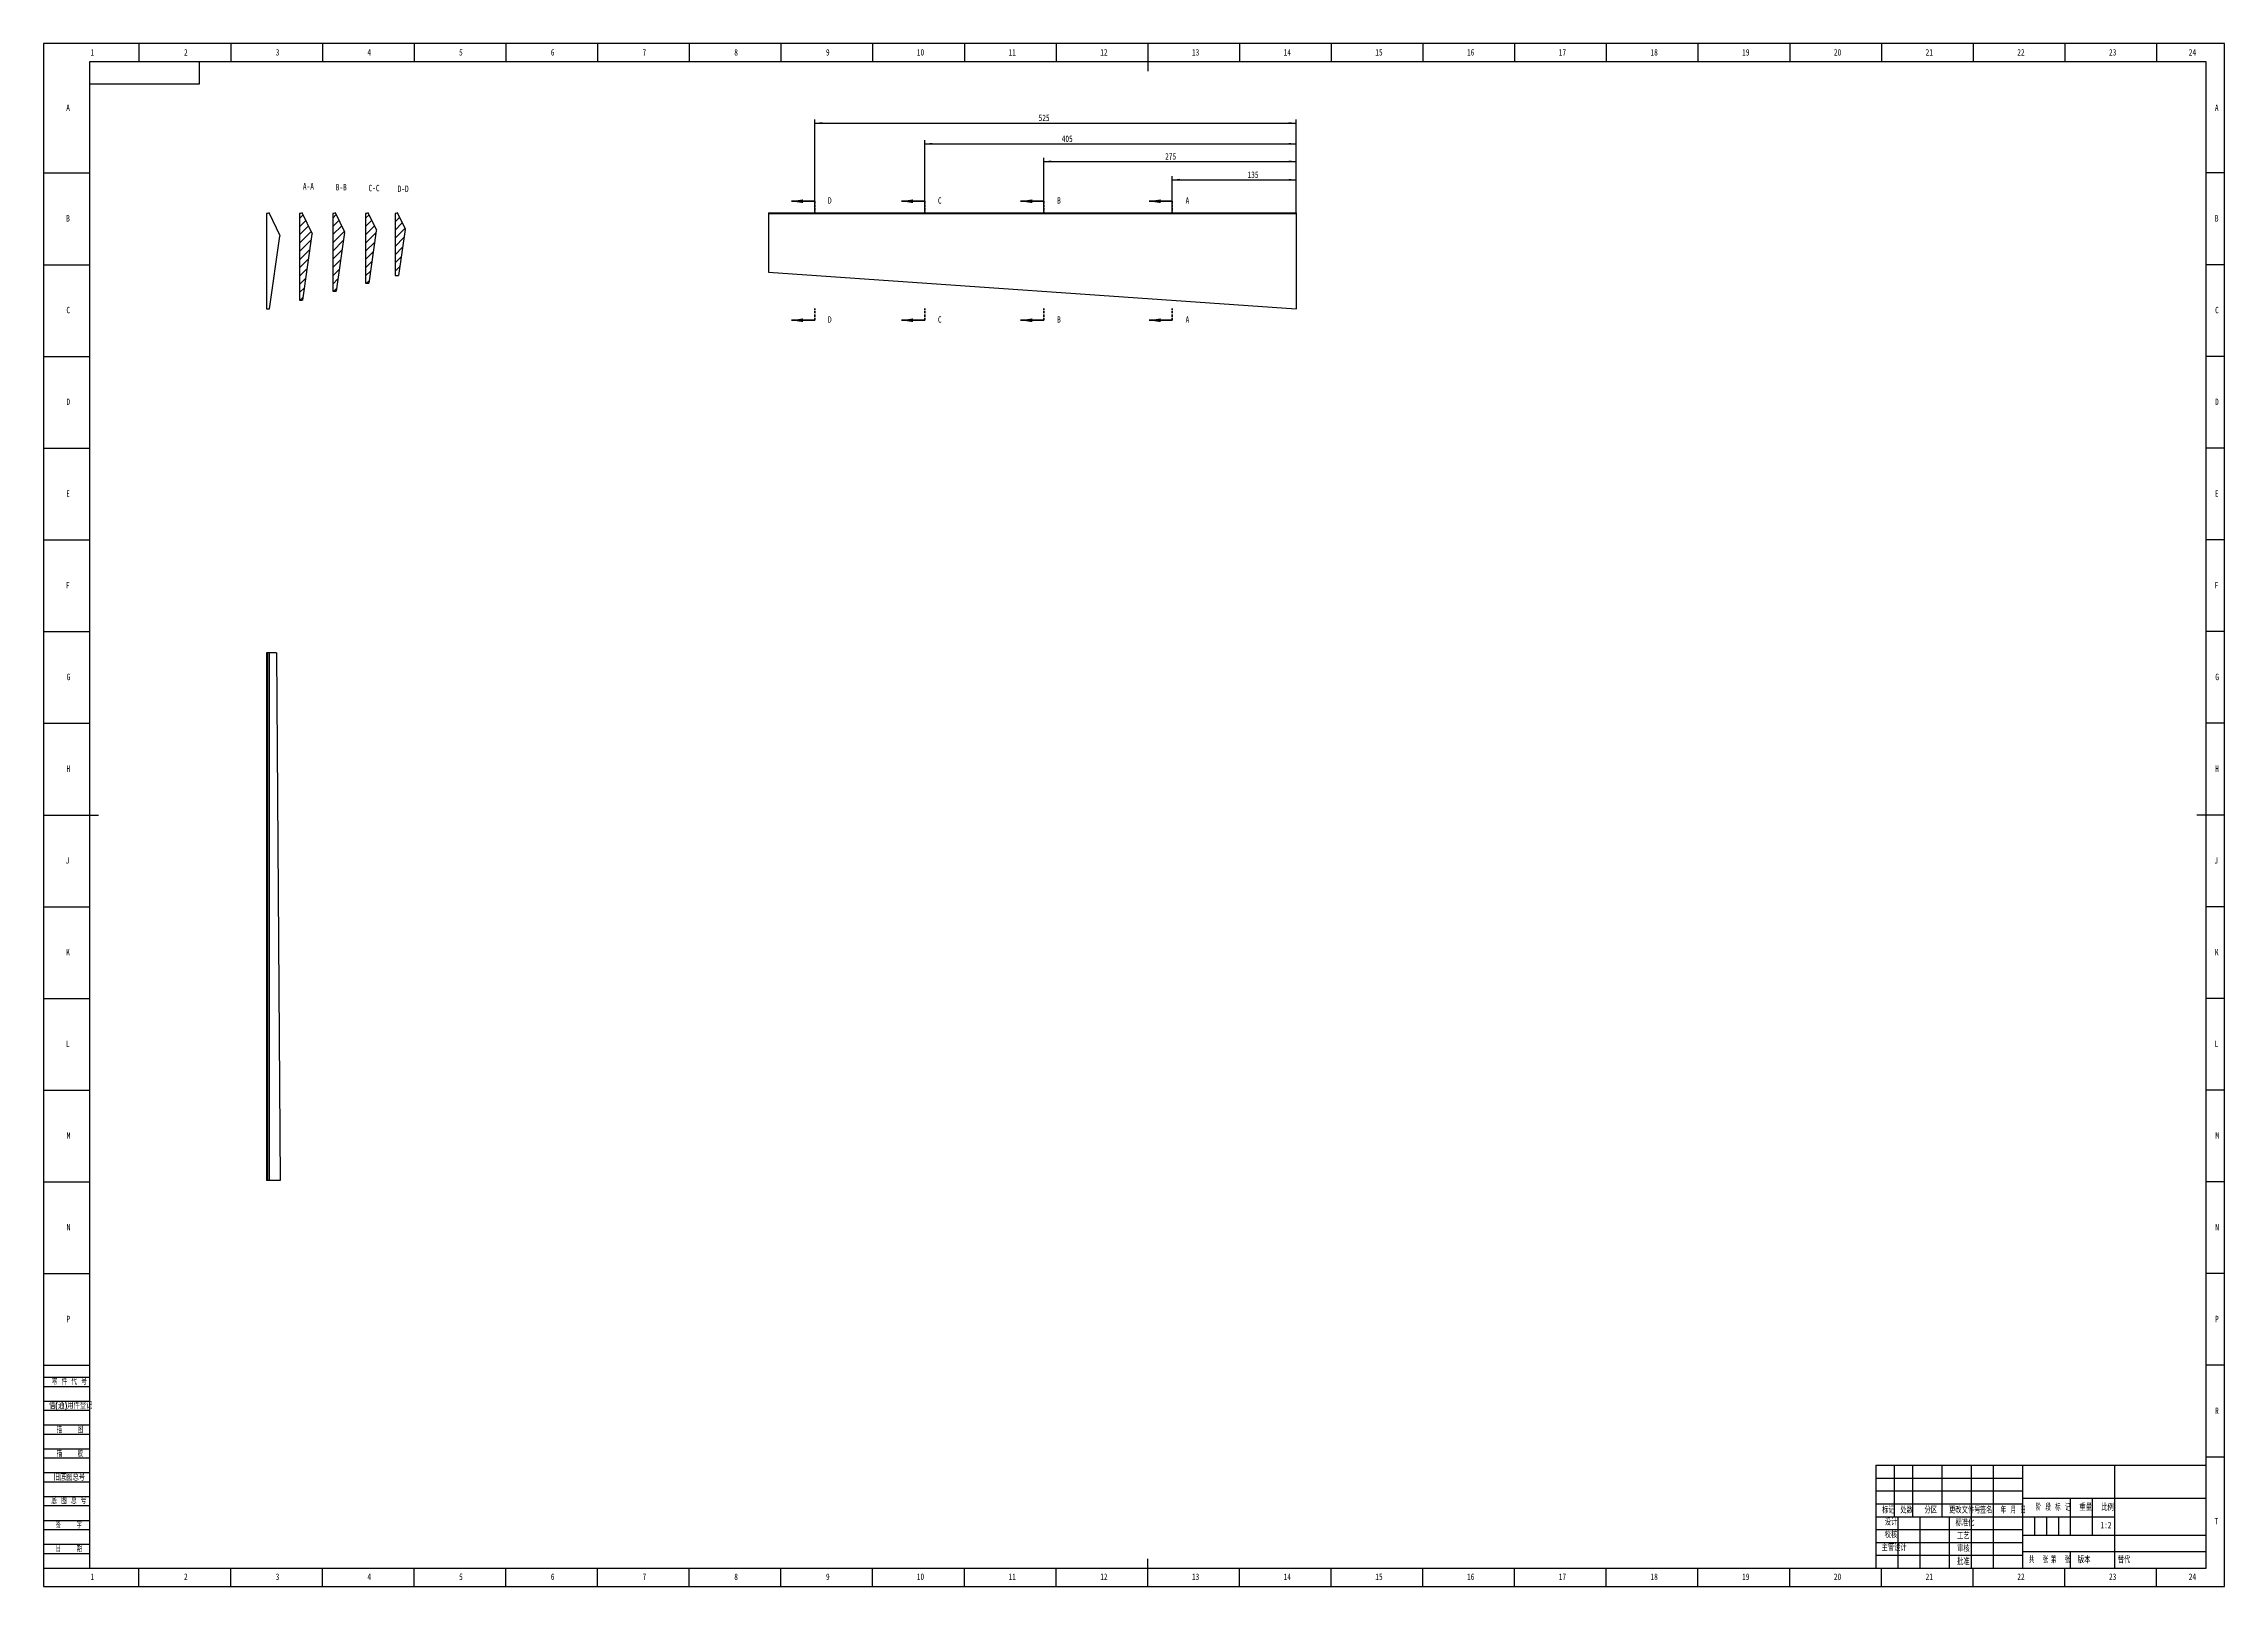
# Model space of a CAD drawing. Header units: millimetres. Extents: x 0 to 1189, y 0 to 841.
import ezdxf

# ---------------------------------------------------------------- set-up
doc = ezdxf.new("R2010")
doc.units = ezdxf.units.MM
doc.header["$PDSIZE"] = -1
doc.linetypes.add('HIDDEN', pattern=[1.905, 1.27, -0.635])
for name, color, linetype in [('10', 7, 'Continuous'), ('5', 7, 'Continuous'), ('9', 7, 'Continuous'), ('SLD-0', 7, 'Continuous')]:
    doc.layers.add(name, color=color, linetype=linetype)
doc.styles.add('SLDTEXTSTYLE0', font='TXT', dxfattribs={"width": 0.7, "bigfont": 'bigfont'})
doc.styles.add('SLDTEXTSTYLE1', font='TXT', dxfattribs={"width": 0.6, "bigfont": 'bigfont'})
doc.styles.add('SLDTEXTSTYLE2', font='TXT', dxfattribs={"width": 0.614286, "bigfont": 'bigfont'})
doc.styles.add('SLDTEXTSTYLE3', font='TXT', dxfattribs={"width": 0.62, "bigfont": 'bigfont'})
doc.styles.add('SLDTEXTSTYLE4', font='TXT', dxfattribs={"width": 0.566667, "bigfont": 'bigfont'})
doc.styles.add('SLDTEXTSTYLE5', font='TXT', dxfattribs={"width": 0.7})
doc.dimstyles.new('SLDDIMSTYLE0', dxfattribs={"dimtxt": 3.5, "dimasz": 4.08, "dimexe": 0, "dimexo": 0.0625, "dimgap": 0.875, "dimtad": 2, "dimlfac": 2, "dimrnd": 1e-09, "dimzin": 12, "dimdsep": 46, "dimtxsty": 'SLDTEXTSTYLE5', "dimsah": 1, "dimcen": 0.09, "dimadec": 0, "dimazin": 3, "dimtfac": 1, "dimtofl": 0, "dimtmove": 0, "dimatfit": 3, "dimfxl": 0, "dimfrac": 2, "dimtolj": 1, "dimtzin": 12, "dimarcsym": 0})

# ---------------------------------------------------------------- blocks, each defined once
blk = doc.blocks.new('_D')
at = {"layer": '10'}
for p, q in [((615.4, 748.8), (615.4, 768.8)), ((615.4, 766.8), (682.9, 766.8)), ((682.9, 748.4), (682.9, 768.8))]:
    blk.add_line(p, q, dxfattribs=at)
for points in [[(615.4, 766.8), (619.5, 766.3), (619.5, 767.3)], [(682.9, 766.8), (678.8, 767.3), (678.8, 766.3)]]:
    blk.add_solid(points, dxfattribs=at)
at = {"layer": '10', "insert": (656.4, 771.3), "char_height": 3.5, "attachment_point": 1, "style": 'SLDTEXTSTYLE5'}
blk.add_mtext('135', dxfattribs=at)
blk = doc.blocks.new('_D_1')
at = {"layer": '10'}
for p, q in [((545.4, 748.8), (545.4, 778.8)), ((545.4, 776.8), (682.9, 776.8)), ((682.9, 748.4), (682.9, 778.8))]:
    blk.add_line(p, q, dxfattribs=at)
for points in [[(545.4, 776.8), (549.5, 776.3), (549.5, 777.3)], [(682.9, 776.8), (678.8, 777.3), (678.8, 776.3)]]:
    blk.add_solid(points, dxfattribs=at)
at = {"layer": '10', "insert": (611.5, 781.3), "char_height": 3.5, "attachment_point": 1, "style": 'SLDTEXTSTYLE5'}
blk.add_mtext('275', dxfattribs=at)
blk = doc.blocks.new('_D_2')
at = {"layer": '10'}
for p, q in [((480.4, 748.8), (480.4, 788.4)), ((480.4, 786.4), (682.9, 786.4)), ((682.9, 748.4), (682.9, 788.4))]:
    blk.add_line(p, q, dxfattribs=at)
for points in [[(480.4, 786.4), (484.5, 785.9), (484.5, 786.9)], [(682.9, 786.4), (678.8, 786.9), (678.8, 785.9)]]:
    blk.add_solid(points, dxfattribs=at)
at = {"layer": '10', "insert": (555.1, 790.9), "char_height": 3.5, "attachment_point": 1, "style": 'SLDTEXTSTYLE5'}
blk.add_mtext('405', dxfattribs=at)
blk = doc.blocks.new('_D_3')
at = {"layer": '10'}
for p, q in [((420.4, 748.8), (420.4, 799.7)), ((420.4, 797.7), (682.9, 797.7)), ((682.9, 748.4), (682.9, 799.7))]:
    blk.add_line(p, q, dxfattribs=at)
for points in [[(420.4, 797.7), (424.5, 797.2), (424.5, 798.2)], [(682.9, 797.7), (678.8, 798.2), (678.8, 797.2)]]:
    blk.add_solid(points, dxfattribs=at)
at = {"layer": '10', "insert": (542.5, 802.3), "char_height": 3.5, "attachment_point": 1, "style": 'SLDTEXTSTYLE5'}
blk.add_mtext('525', dxfattribs=at)

msp = doc.modelspace()

# ---------------------------------------------------------------- hatches: boundary and pattern name
at = {"layer": '10', "linetype": 'Continuous', "lineweight": 18}
h = msp.add_hatch(dxfattribs=at)
h.set_pattern_fill('ANSI31', color=256, style=0)
edge = h.paths.add_edge_path(flags=0)
edge.add_line((146.2897, 737.0433), (146.5848, 737.1873))
edge.add_line((146.5848, 737.1873), (140.9221, 748.7977))
edge.add_line((140.9221, 748.7977), (140.0233, 748.3593))
edge.add_line((140.0233, 748.3593), (139.491, 748.3593))
edge.add_line((139.491, 748.3593), (139.491, 701.1383))
edge.add_line((139.491, 701.1383), (141.2346, 701.1383))
edge.add_spline(control_points=[(141.2346, 701.1383), (142.0771, 707.1225), (142.9196, 713.1067), (144.6047, 725.075), (145.4472, 731.0591), (146.2897, 737.0433)], knot_values=[0, 0, 0, 0, 0.5, 0.5, 1, 1, 1, 1], weights=[1, 1, 1, 1, 1, 1], degree=3, periodic=0)
h = msp.add_hatch(dxfattribs=at)
h.set_pattern_fill('ANSI31', color=256, style=0)
edge = h.paths.add_edge_path(flags=0)
edge.add_line((163.9865, 738.0162), (164.2847, 738.1616))
edge.add_line((164.2847, 738.1616), (159.0972, 748.7977))
edge.add_line((159.0972, 748.7977), (158.1984, 748.3593))
edge.add_line((158.1984, 748.3593), (157.6661, 748.3593))
edge.add_line((157.6661, 748.3593), (157.6661, 705.9716))
edge.add_line((157.6661, 705.9716), (159.4768, 705.9716))
edge.add_spline(control_points=[(159.4768, 705.9716), (160.2284, 711.3124), (160.98, 716.6531), (162.4833, 727.3347), (163.2349, 732.6754), (163.9865, 738.0162)], knot_values=[0, 0, 0, 0, 0.5, 0.5, 1, 1, 1, 1], weights=[1, 1, 1, 1, 1, 1], degree=3, periodic=0)
h = msp.add_hatch(dxfattribs=at)
h.set_pattern_fill('ANSI31', color=256, style=0)
edge = h.paths.add_edge_path(flags=0)
edge.add_line((181.3934, 738.9195), (181.6945, 739.0663))
edge.add_line((181.6945, 739.0663), (176.9482, 748.7977))
edge.add_line((176.9482, 748.7977), (176.0494, 748.3593))
edge.add_line((176.0494, 748.3593), (175.5171, 748.3593))
edge.add_line((175.5171, 748.3593), (175.5171, 710.459))
edge.add_line((175.5171, 710.459), (177.3901, 710.459))
edge.add_spline(control_points=[(177.3901, 710.459), (178.0573, 715.2024), (178.7245, 719.9458), (180.059, 729.4326), (180.7262, 734.176), (181.3934, 738.9195)], knot_values=[0, 0, 0, 0, 0.5, 0.5, 1, 1, 1, 1], weights=[1, 1, 1, 1, 1, 1], degree=3, periodic=0)
h = msp.add_hatch(dxfattribs=at)
h.set_pattern_fill('ANSI31', color=256, style=0)
edge = h.paths.add_edge_path(flags=0)
edge.add_line((197.0584, 739.7533), (197.3621, 739.9014))
edge.add_line((197.3621, 739.9014), (193.0231, 748.7977))
edge.add_line((193.0231, 748.7977), (192.1243, 748.3593))
edge.add_line((192.1243, 748.3593), (191.592, 748.3593))
edge.add_line((191.592, 748.3593), (191.592, 714.6016))
edge.add_line((191.592, 714.6016), (193.5226, 714.6016))
edge.add_spline(control_points=[(193.5226, 714.6016), (194.1119, 718.7936), (194.7012, 722.9855), (195.8798, 731.3694), (196.4691, 735.5614), (197.0584, 739.7533)], knot_values=[0, 0, 0, 0, 0.5, 0.5, 1, 1, 1, 1], weights=[1, 1, 1, 1, 1, 1], degree=3, periodic=0)

# ---------------------------------------------------------------- linework, layer by layer
at = {"color": 7, "linetype": 'Continuous', "lineweight": 35}
for p, q in [((420.3965, 755.0761), (407.6965, 755.0761)), ((480.3983, 755.0761), (467.6983, 755.0761)), ((545.3929, 755.0761), (532.6929, 755.0761)), ((615.3974, 755.0761), (602.6974, 755.0761)), ((420.3965, 690.1996), (407.6965, 690.1996)), ((480.3983, 690.1996), (467.6983, 690.1996)), ((545.3929, 690.1996), (532.6929, 690.1996)), ((615.3974, 690.1996), (602.6974, 690.1996))]:
    msp.add_line(p, q, dxfattribs=at)
at = {"color": 7, "linetype": 'HIDDEN', "lineweight": 35}
for p, q in [((420.3965, 755.0761), (420.3965, 748.7261)), ((480.3983, 755.0761), (480.3983, 748.7261)), ((545.3929, 755.0761), (545.3929, 748.7261)), ((615.3974, 755.0761), (615.3974, 748.7261)), ((420.3965, 690.1996), (420.3965, 696.5496)), ((480.3983, 690.1996), (480.3983, 696.5496)), ((545.3929, 690.1996), (545.3929, 696.5496)), ((615.3974, 690.1996), (615.3974, 696.5496))]:
    msp.add_line(p, q, dxfattribs=at)
at = {"color": 7, "linetype": 'Continuous', "lineweight": 25}
for p, q in [((121.9897, 748.3593), (121.4574, 748.3593)), ((121.4574, 748.3593), (121.4574, 696.478)), ((122.8885, 748.7977), (121.9897, 748.3593)), ((129.0095, 736.2477), (122.8885, 748.7977)), ((140.0233, 748.3593), (139.491, 748.3593)), ((139.491, 748.3593), (139.491, 701.1383)), ((140.9221, 748.7977), (140.0233, 748.3593)), ((146.5848, 737.1873), (140.9221, 748.7977)), ((146.2897, 737.0433), (146.5848, 737.1873)), ((158.1984, 748.3593), (157.6661, 748.3593)), ((157.6661, 748.3593), (157.6661, 705.9716)), ((159.0972, 748.7977), (158.1984, 748.3593)), ((164.2847, 738.1616), (159.0972, 748.7977)), ((163.9865, 738.0162), (159.4768, 705.9716)), ((163.9865, 738.0162), (164.2847, 738.1616)), ((176.0494, 748.3593), (175.5171, 748.3593)), ((175.5171, 748.3593), (175.5171, 710.459)), ((176.9482, 748.7977), (176.0494, 748.3593)), ((181.6945, 739.0663), (176.9482, 748.7977)), ((181.3934, 738.9195), (177.3901, 710.459)), ((181.3934, 738.9195), (181.6945, 739.0663)), ((192.1243, 748.3593), (191.592, 748.3593)), ((191.592, 748.3593), (191.592, 714.6016)), ((193.0231, 748.7977), (192.1243, 748.3593)), ((197.3621, 739.9014), (193.0231, 748.7977)), ((197.0584, 739.7533), (193.5226, 714.6016)), ((197.0584, 739.7533), (197.3621, 739.9014)), ((395.2773, 748.7977), (682.8973, 748.7977)), ((395.2773, 748.7977), (395.2773, 748.3593)), ((395.2773, 748.3593), (395.2773, 716.3359)), ((395.2773, 748.3593), (682.8973, 748.3593)), ((682.8973, 748.7977), (682.8973, 748.3593)), ((682.8973, 748.3593), (682.8973, 696.478)), ((123.1364, 696.478), (128.7173, 736.1052)), ((128.7173, 736.1052), (129.0095, 736.2477)), ((146.2897, 737.0433), (141.2346, 701.1383)), ((191.592, 714.6016), (193.5226, 714.6016)), ((395.2773, 716.3359), (682.8973, 696.478)), ((157.6661, 705.9716), (159.4768, 705.9716)), ((175.5171, 710.459), (177.3901, 710.459)), ((121.4574, 696.478), (123.1364, 696.478)), ((139.491, 701.1383), (141.2346, 701.1383)), ((121.4574, 508.8459), (121.4574, 221.2259)), ((121.9897, 508.8459), (121.4574, 508.8459)), ((122.8885, 508.8459), (121.9897, 508.8459)), ((121.9897, 508.8459), (121.9897, 221.2259)), ((122.8885, 508.8459), (122.8885, 221.2259)), ((127.057, 508.8459), (122.8885, 508.8459)), ((127.057, 508.8459), (129.0095, 221.2259)), ((121.9897, 221.2259), (121.4574, 221.2259)), ((122.8885, 221.2259), (121.9897, 221.2259)), ((129.0095, 221.2259), (122.8885, 221.2259))]:
    msp.add_line(p, q, dxfattribs=at)
at = {"color": 7, "linetype": 'Continuous', "lineweight": 35}
for points in [[(407.6965, 755.0761), (414.0465, 754.0601), (414.0465, 756.0921)], [(467.6983, 755.0761), (474.0483, 754.0601), (474.0483, 756.0921)], [(532.6929, 755.0761), (539.0429, 754.0601), (539.0429, 756.0921)], [(602.6974, 755.0761), (609.0474, 754.0601), (609.0474, 756.0921)], [(407.6965, 690.1996), (414.0465, 689.1836), (414.0465, 691.2156)], [(467.6983, 690.1996), (474.0483, 689.1836), (474.0483, 691.2156)], [(532.6929, 690.1996), (539.0429, 689.1836), (539.0429, 691.2156)], [(602.6974, 690.1996), (609.0474, 689.1836), (609.0474, 691.2156)]]:
    msp.add_solid(points, dxfattribs=at)
at = {"layer": '10'}
for p in [(420.3973, 748.7977), (480.3973, 748.7977), (545.3973, 748.7977), (615.3973, 748.7977)]:
    msp.add_point(p, dxfattribs=at)
at = {"layer": '5', "color": 7}
for p, q in [((1189, 841), (0, 841)), ((0, 841), (0, 0)), ((1189, 0), (1189, 841)), ((0, 114), (25, 114)), ((0, 109), (25, 109)), ((0, 101), (25, 101)), ((0, 96), (25, 96)), ((0, 88), (25, 88)), ((0, 83), (25, 83)), ((0, 75), (25, 75)), ((0, 70), (25, 70)), ((0, 62), (25, 62)), ((0, 57), (25, 57)), ((0, 49), (25, 49)), ((999, 59), (1079, 59)), ((999, 52), (1079, 52)), ((0, 44), (25, 44)), ((0, 36), (25, 36)), ((1085.5, 38), (1085.5, 28)), ((1092, 38), (1092, 28)), ((1098.5, 38), (1098.5, 28)), ((0, 31), (25, 31)), ((0, 23), (25, 23)), ((0, 18), (25, 18)), ((0, 0), (1189, 0))]:
    msp.add_line(p, q, dxfattribs=at)
at = {"layer": '5'}
for p, q in [((52, 841), (52, 831.0501)), ((102, 841), (102, 831.0501)), ((152, 841), (152, 831.0501)), ((202, 841), (202, 831.0501)), ((252, 841), (252, 831.0501)), ((302, 841), (302, 831.0501)), ((352, 841), (352, 831.0501)), ((402, 841), (402, 831.0501)), ((452, 841), (452, 831.0501)), ((502, 841), (502, 831.0501)), ((552, 841), (552, 831.0501)), ((652, 841), (652, 831.0501)), ((702, 841), (702, 831.0501)), ((752, 841), (752, 831.0501)), ((802, 841), (802, 831.0501)), ((852, 841), (852, 831.0501)), ((902, 841), (902, 831.0501)), ((952, 841), (952, 831.0501)), ((1002, 841), (1002, 831.0501)), ((1052, 841), (1052, 831.0501)), ((1102, 841), (1102, 831.0501)), ((1152, 841), (1152, 831.0501)), ((0, 770.5), (25, 770.5)), ((1189, 770.5), (1179, 770.5)), ((0, 720.5), (25, 720.5)), ((1189, 720.5), (1179, 720.5)), ((0, 670.5), (25, 670.5)), ((1189, 670.5), (1179, 670.5)), ((0, 620.5), (25, 620.5)), ((1189, 620.5), (1179, 620.5)), ((0, 570.5), (25, 570.5)), ((1189, 570.5), (1179, 570.5)), ((0, 520.5), (25, 520.5)), ((1189, 520.5), (1179, 520.5)), ((0, 470.5), (25, 470.5)), ((1189, 470.5), (1179, 470.5)), ((0, 370.5), (25, 370.5)), ((1189, 370.5), (1179, 370.5)), ((0, 320.5), (25, 320.5)), ((1189, 320.5), (1179, 320.5)), ((0, 270.5), (25, 270.5)), ((1189, 270.5), (1179, 270.5)), ((0, 220.5), (25, 220.5)), ((1189, 220.5), (1179, 220.5)), ((0, 170.5), (25, 170.5)), ((1189, 170.5), (1179, 170.5)), ((0, 120.5), (25, 120.5)), ((1189, 120.5), (1179, 120.5)), ((1189, 70.5), (1179, 70.5)), ((52, 0), (52, 10)), ((102, 0), (102, 10)), ((152, 0), (152, 10)), ((202, 0), (202, 10)), ((252, 0), (252, 10)), ((302, 0), (302, 10)), ((352, 0), (352, 10)), ((402, 0), (402, 10)), ((452, 0), (452, 10)), ((502, 0), (502, 10)), ((552, 0), (552, 10)), ((652, 0), (652, 10)), ((702, 0), (702, 10)), ((752, 0), (752, 10)), ((802, 0), (802, 10)), ((852, 0), (852, 10)), ((902, 0), (902, 10)), ((952, 0), (952, 10)), ((1002, 0), (1002, 10)), ((1052, 0), (1052, 10)), ((1102, 0), (1102, 10)), ((1152, 0), (1152, 10))]:
    msp.add_line(p, q, dxfattribs=at)
at = {"layer": '5', "lineweight": 25}
for p, q in [((602, 841), (602, 826)), ((0, 420.5), (30, 420.5)), ((1189, 420.5), (1174, 420.5)), ((602, 0), (602, 15)), ((1105, 18.9824), (1105, 10))]:
    msp.add_line(p, q, dxfattribs=at)
at = {"layer": '5', "color": 7, "lineweight": 25}
for p, q in [((1179, 831.0501), (25, 831.0501)), ((25, 831.0501), (25, 10)), ((85, 819), (85, 831)), ((1179, 10), (1179, 831.0501)), ((25, 819), (85, 819)), ((999, 66), (1179, 66)), ((999, 66), (999, 10)), ((1009, 66), (1009, 38)), ((1019, 66), (1019, 38)), ((1035, 66), (1035, 38)), ((1051, 66), (1051, 10)), ((1063, 66), (1063, 10)), ((1079, 66), (1079, 10)), ((1129, 66), (1129, 38)), ((1079, 48), (1179, 48)), ((1105, 48), (1105, 28)), ((1117, 48), (1117, 28)), ((999, 45), (1079, 45)), ((999, 38), (1129, 38)), ((1011, 38), (1011, 10)), ((1023, 38), (1023, 10)), ((1039, 38), (1039, 10)), ((1129, 38), (1129, 10)), ((999, 31), (1079, 31)), ((999, 24), (1079, 24)), ((1079, 28), (1179, 28)), ((999, 17), (1079, 17)), ((1079.0061, 18.9824), (1179, 18.9824)), ((0, 10), (1179, 10))]:
    msp.add_line(p, q, dxfattribs=at)

# ---------------------------------------------------------------- texts
at = {"color": 7, "linetype": 'Continuous', "char_height": 3.5, "attachment_point": 1, "style": 'SLDTEXTSTYLE5'}
for s, insert in [('D', (427.6278, 757.2395)), ('C', (487.6297, 757.2395)), ('B', (552.6242, 757.2395)), ('A', (622.6288, 757.2395)), ('D', (427.6278, 692.3629)), ('C', (487.6297, 692.3629)), ('B', (552.6242, 692.3629)), ('A', (622.6288, 692.3629))]:
    msp.add_mtext(s, dxfattribs=dict(at, insert=insert))
at = {"layer": '10', "char_height": 3.5, "attachment_point": 2}
for s, insert, style in [('1', (26.5444, 838.0095), 'SLDTEXTSTYLE5'), ('2', (77.5444, 838.0095), 'SLDTEXTSTYLE5'), ('3', (127.5444, 838.0095), 'SLDTEXTSTYLE5'), ('4', (177.5444, 838.0095), 'SLDTEXTSTYLE5'), ('5', (227.5444, 838.0095), 'SLDTEXTSTYLE5'), ('6', (277.5469, 838.0095), 'SLDTEXTSTYLE5'), ('7', (327.5469, 838.0095), 'SLDTEXTSTYLE5'), ('8', (377.5469, 838.0095), 'SLDTEXTSTYLE5'), ('9', (427.5469, 838.0095), 'SLDTEXTSTYLE5'), ('10', (478.0889, 838.0095), 'SLDTEXTSTYLE5'), ('11', (528.0889, 838.0095), 'SLDTEXTSTYLE5'), ('12', (578.0889, 838.0095), 'SLDTEXTSTYLE5'), ('13', (628.0889, 838.0095), 'SLDTEXTSTYLE5'), ('14', (678.0889, 838.0095), 'SLDTEXTSTYLE5'), ('15', (728.0889, 838.0095), 'SLDTEXTSTYLE5'), ('16', (778.0913, 838.0095), 'SLDTEXTSTYLE5'), ('17', (828.0913, 838.0095), 'SLDTEXTSTYLE5'), ('18', (878.0913, 838.0095), 'SLDTEXTSTYLE5'), ('19', (928.0913, 838.0095), 'SLDTEXTSTYLE5'), ('20', (978.0889, 838.0095), 'SLDTEXTSTYLE5'), ('21', (1028.0889, 838.0095), 'SLDTEXTSTYLE5'), ('22', (1078.0889, 838.0095), 'SLDTEXTSTYLE5'), ('23', (1128.0889, 838.0095), 'SLDTEXTSTYLE5'), ('24', (1171.5889, 838.0095), 'SLDTEXTSTYLE5'), ('A', (13.3203, 807.7595), 'SLDTEXTSTYLE5'), ('A', (1184.8203, 807.7595), 'SLDTEXTSTYLE5'), ('A-A', (144.365, 764.9504), 'SLDTEXTSTYLE5'), ('B-B', (162.3024, 764.4671), 'SLDTEXTSTYLE5'), ('C-C', (180.1467, 764.0183), 'SLDTEXTSTYLE5'), ('D-D', (196.0229, 763.6041), 'SLDTEXTSTYLE5'), ('B', (13.3203, 747.5095), 'SLDTEXTSTYLE5'), ('B', (1184.8203, 747.5095), 'SLDTEXTSTYLE5'), ('C', (13.4273, 697.5095), 'SLDTEXTSTYLE5'), ('C', (1184.9273, 697.5095), 'SLDTEXTSTYLE5'), ('D', (13.4297, 647.5095), 'SLDTEXTSTYLE5'), ('D', (1184.9297, 647.5095), 'SLDTEXTSTYLE5'), ('E', (13.3179, 597.5095), 'SLDTEXTSTYLE5'), ('E', (1184.8179, 597.5095), 'SLDTEXTSTYLE5'), ('F', (13.2243, 547.5095), 'SLDTEXTSTYLE5'), ('F', (1184.7243, 547.5095), 'SLDTEXTSTYLE5'), ('G', (13.5391, 497.5095), 'SLDTEXTSTYLE5'), ('G', (1185.0391, 497.5095), 'SLDTEXTSTYLE5'), ('H', (13.4297, 447.5095), 'SLDTEXTSTYLE5'), ('H', (1184.9297, 447.5095), 'SLDTEXTSTYLE5'), ('J', (13.0153, 397.5095), 'SLDTEXTSTYLE5'), ('J', (1184.5153, 397.5095), 'SLDTEXTSTYLE5'), ('K', (13.3203, 347.5095), 'SLDTEXTSTYLE5'), ('K', (1184.8203, 347.5095), 'SLDTEXTSTYLE5'), ('L', (13.1806, 297.5095), 'SLDTEXTSTYLE5'), ('L', (1184.6806, 297.5095), 'SLDTEXTSTYLE5'), ('M', (13.5974, 247.5095), 'SLDTEXTSTYLE5'), ('M', (1185.0974, 247.5095), 'SLDTEXTSTYLE5'), ('N', (13.5488, 197.5095), 'SLDTEXTSTYLE5'), ('N', (1185.0488, 197.5095), 'SLDTEXTSTYLE5'), ('P', (13.4443, 147.5095), 'SLDTEXTSTYLE5'), ('P', (1184.9443, 147.5095), 'SLDTEXTSTYLE5'), ('R', (1184.9297, 97.5095), 'SLDTEXTSTYLE5'), ('T', (1184.6563, 37.2595), 'SLDTEXTSTYLE5'), ('校核', (1007.176, 29.8568), 'SLDTEXTSTYLE0'), ('主管设计', (1008.926, 22.8297), 'SLDTEXTSTYLE0'), ('1', (26.5444, 7.0095), 'SLDTEXTSTYLE5'), ('2', (77.5444, 7.0095), 'SLDTEXTSTYLE5'), ('3', (127.5444, 7.0095), 'SLDTEXTSTYLE5'), ('4', (177.5444, 7.0095), 'SLDTEXTSTYLE5'), ('5', (227.5444, 7.0095), 'SLDTEXTSTYLE5'), ('6', (277.5469, 7.0095), 'SLDTEXTSTYLE5'), ('7', (327.5469, 7.0095), 'SLDTEXTSTYLE5'), ('8', (377.5469, 7.0095), 'SLDTEXTSTYLE5'), ('9', (427.5469, 7.0095), 'SLDTEXTSTYLE5'), ('10', (478.0889, 7.0095), 'SLDTEXTSTYLE5'), ('11', (528.0889, 7.0095), 'SLDTEXTSTYLE5'), ('12', (578.0889, 7.0095), 'SLDTEXTSTYLE5'), ('13', (628.0889, 7.0095), 'SLDTEXTSTYLE5'), ('14', (678.0889, 7.0095), 'SLDTEXTSTYLE5'), ('15', (728.0889, 7.0095), 'SLDTEXTSTYLE5'), ('16', (778.0913, 7.0095), 'SLDTEXTSTYLE5'), ('17', (828.0913, 7.0095), 'SLDTEXTSTYLE5'), ('18', (878.0913, 7.0095), 'SLDTEXTSTYLE5'), ('19', (928.0913, 7.0095), 'SLDTEXTSTYLE5'), ('20', (978.0889, 7.0095), 'SLDTEXTSTYLE5'), ('21', (1028.0889, 7.0095), 'SLDTEXTSTYLE5'), ('22', (1078.0889, 7.0095), 'SLDTEXTSTYLE5'), ('23', (1128.0889, 7.0095), 'SLDTEXTSTYLE5'), ('24', (1171.5889, 7.0095), 'SLDTEXTSTYLE5')]:
    msp.add_mtext(s, dxfattribs=dict(at, insert=insert, style=style))
at = {"layer": '10', "color": 7, "insert": (1112.5264, 16.1881), "char_height": 3.5, "attachment_point": 2, "style": 'SLDTEXTSTYLE0'}
msp.add_mtext('版本', dxfattribs=at)
at = {"layer": '9', "color": 7, "char_height": 3.5}
for s, insert, attachment_point, style in [('零 件 代 号', (4.4822, 113.3599), 1, 'SLDTEXTSTYLE2'), ('借(通)用件登记', (2.9328, 100.2756), 1, 'SLDTEXTSTYLE0'), ('描    图', (14.3518, 87.176), 2, 'SLDTEXTSTYLE4'), ('描    校', (14.3193, 74.1365), 2, 'SLDTEXTSTYLE4'), ('旧底图总号', (5.4591, 61.2006), 1, 'SLDTEXTSTYLE0'), ('底 图 总 号', (4.2122, 48.4331), 1, 'SLDTEXTSTYLE2'), ('标记', (1005.8211, 43.3062), 2, 'SLDTEXTSTYLE0'), ('设计', (1007.228, 36.7667), 2, 'SLDTEXTSTYLE0'), ('处数', (1015.7589, 43.3062), 2, 'SLDTEXTSTYLE0'), ('分区', (1028.9158, 43.3062), 2, 'SLDTEXTSTYLE0'), ('更改文件号', (1047.4728, 43.3062), 2, 'SLDTEXTSTYLE0'), ('标准化', (1047.5672, 36.3584), 2, 'SLDTEXTSTYLE0'), ('签名', (1059.1453, 43.3062), 2, 'SLDTEXTSTYLE0'), ('年 月 日', (1073.9089, 43.3062), 2, 'SLDTEXTSTYLE3'), ('阶 段 标 记', (1095.5362, 44.8103), 2, 'SLDTEXTSTYLE2'), ('重量', (1113.4015, 44.8103), 2, 'SLDTEXTSTYLE0'), ('比例', (1125.295, 44.8103), 2, 'SLDTEXTSTYLE0'), ('签    字', (13.7057, 35.1926), 2, 'SLDTEXTSTYLE4'), ('工艺', (1046.681, 29.2301), 2, 'SLDTEXTSTYLE0'), ('日    期', (13.7828, 22.2333), 2, 'SLDTEXTSTYLE4'), ('批准', (1046.6624, 15.2155), 2, 'SLDTEXTSTYLE0'), ('审核', (1046.6804, 22.2493), 2, 'SLDTEXTSTYLE0'), ('共  张', (1087.69, 16.1881), 2, 'SLDTEXTSTYLE1'), ('第  张', (1099.6754, 16.1881), 2, 'SLDTEXTSTYLE1')]:
    msp.add_mtext(s, dxfattribs=dict(at, insert=insert, attachment_point=attachment_point, style=style))
at = {"layer": 'SLD-0', "char_height": 3.5}
for s, insert, attachment_point, style in [('1:2', (1124.4373, 35.1578), 2, 'SLDTEXTSTYLE5'), ('替代', (1130.8513, 16.1881), 1, 'SLDTEXTSTYLE0')]:
    msp.add_mtext(s, dxfattribs=dict(at, insert=insert, attachment_point=attachment_point, style=style))

# ---------------------------------------------------------------- dimensions: what is measured, and where the dimension line sits
at = {"layer": '10'}
for base, p1, picture, middle in [((682.8973, 797.7386), (420.3973, 748.7977), '_D_3', (544.8496, 797.7386)), ((682.8973, 786.4191), (480.3973, 748.7977), '_D_2', (557.4154, 786.4191)), ((682.8973, 776.7977), (545.3973, 748.7977), '_D_1', (613.7596, 776.7977)), ((682.8973, 766.8022), (615.3973, 748.7977), '_D', (658.6919, 766.8022))]:
    dim = msp.add_linear_dim(base=base, p1=p1, p2=(682.8973, 748.3593), dimstyle='SLDDIMSTYLE0', dxfattribs=at)
    dim.commit()
    dim.dimension.update_dxf_attribs({"geometry": picture, "text_midpoint": middle, "dimtype": 160})

doc.saveas('drawing.dxf')
